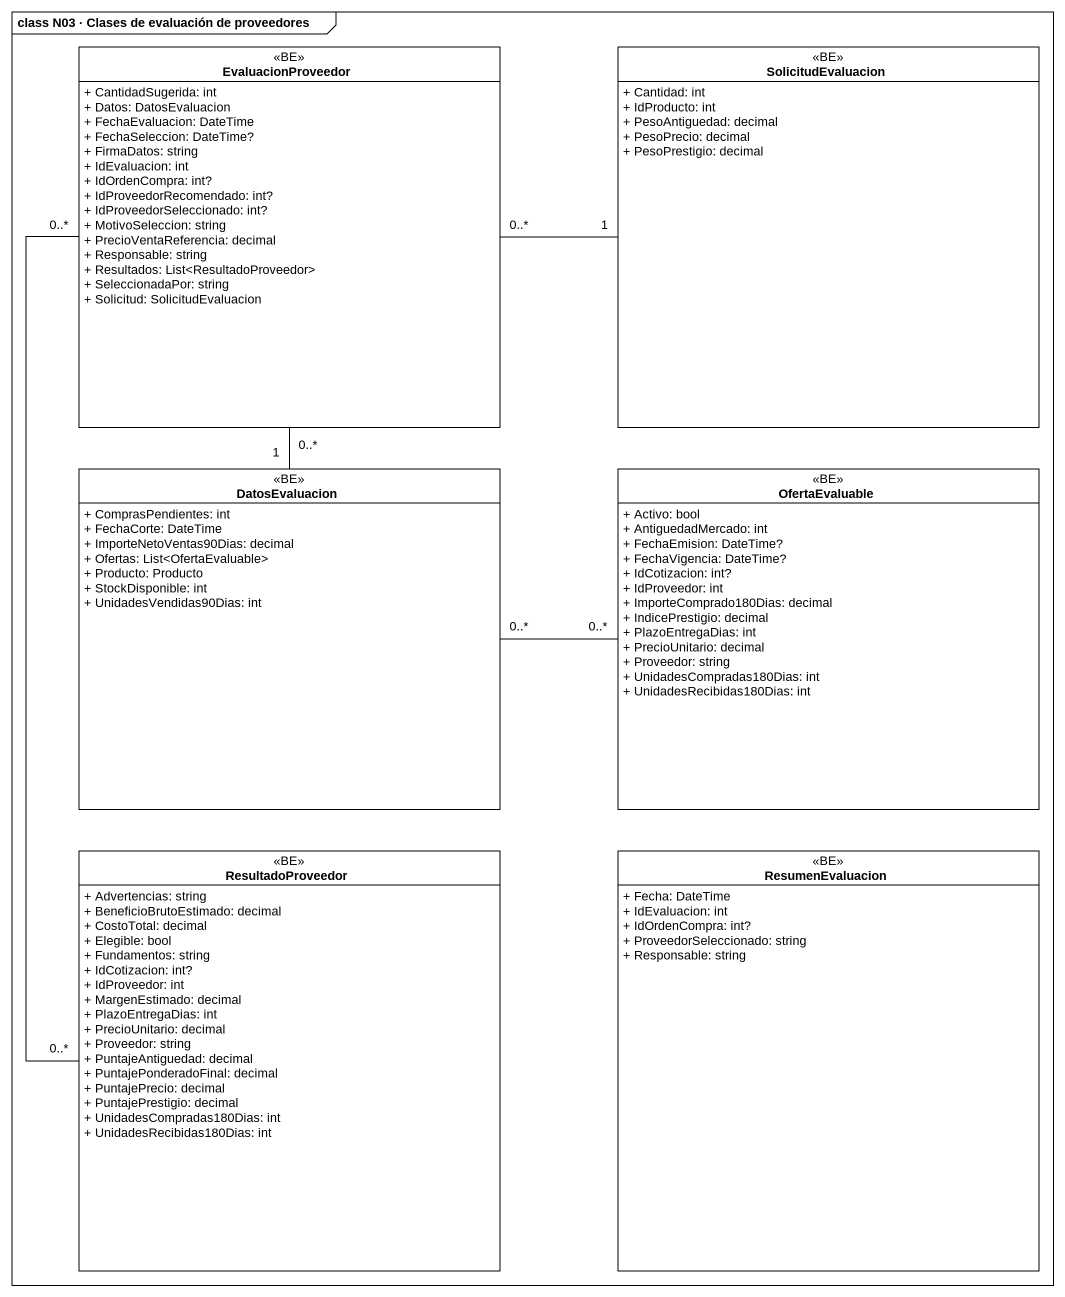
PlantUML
@startuml
mainframe class N03 · Clases de evaluación de proveedores
hide circle
hide empty members
skinparam classAttributeIconSize 0
class EvaluacionProveedor <<BE>> {
  + CantidadSugerida: int
  + Datos: DatosEvaluacion
  + FechaEvaluacion: DateTime
  + FechaSeleccion: DateTime?
  + FirmaDatos: string
  + IdEvaluacion: int
  + IdOrdenCompra: int?
  + IdProveedorRecomendado: int?
  + IdProveedorSeleccionado: int?
  + MotivoSeleccion: string
  + PrecioVentaReferencia: decimal
  + Responsable: string
  + Resultados: List<ResultadoProveedor>
  + SeleccionadaPor: string
  + Solicitud: SolicitudEvaluacion
}
class SolicitudEvaluacion <<BE>> {
  + Cantidad: int
  + IdProducto: int
  + PesoAntiguedad: decimal
  + PesoPrecio: decimal
  + PesoPrestigio: decimal
}
class DatosEvaluacion <<BE>> {
  + ComprasPendientes: int
  + FechaCorte: DateTime
  + ImporteNetoVentas90Dias: decimal
  + Ofertas: List<OfertaEvaluable>
  + Producto: Producto
  + StockDisponible: int
  + UnidadesVendidas90Dias: int
}
class OfertaEvaluable <<BE>> {
  + Activo: bool
  + AntiguedadMercado: int
  + FechaEmision: DateTime?
  + FechaVigencia: DateTime?
  + IdCotizacion: int?
  + IdProveedor: int
  + ImporteComprado180Dias: decimal
  + IndicePrestigio: decimal
  + PlazoEntregaDias: int
  + PrecioUnitario: decimal
  + Proveedor: string
  + UnidadesCompradas180Dias: int
  + UnidadesRecibidas180Dias: int
}
class ResultadoProveedor <<BE>> {
  + Advertencias: string
  + BeneficioBrutoEstimado: decimal
  + CostoTotal: decimal
  + Elegible: bool
  + Fundamentos: string
  + IdCotizacion: int?
  + IdProveedor: int
  + MargenEstimado: decimal
  + PlazoEntregaDias: int
  + PrecioUnitario: decimal
  + Proveedor: string
  + PuntajeAntiguedad: decimal
  + PuntajePonderadoFinal: decimal
  + PuntajePrecio: decimal
  + PuntajePrestigio: decimal
  + UnidadesCompradas180Dias: int
  + UnidadesRecibidas180Dias: int
}
class ResumenEvaluacion <<BE>> {
  + Fecha: DateTime
  + IdEvaluacion: int
  + IdOrdenCompra: int?
  + ProveedorSeleccionado: string
  + Responsable: string
}
EvaluacionProveedor "0..*" -right- "1" SolicitudEvaluacion
EvaluacionProveedor "0..*" -- "1" DatosEvaluacion
EvaluacionProveedor "0..*" -- "0..*" ResultadoProveedor
DatosEvaluacion "0..*" -right- "0..*" OfertaEvaluable
@enduml
